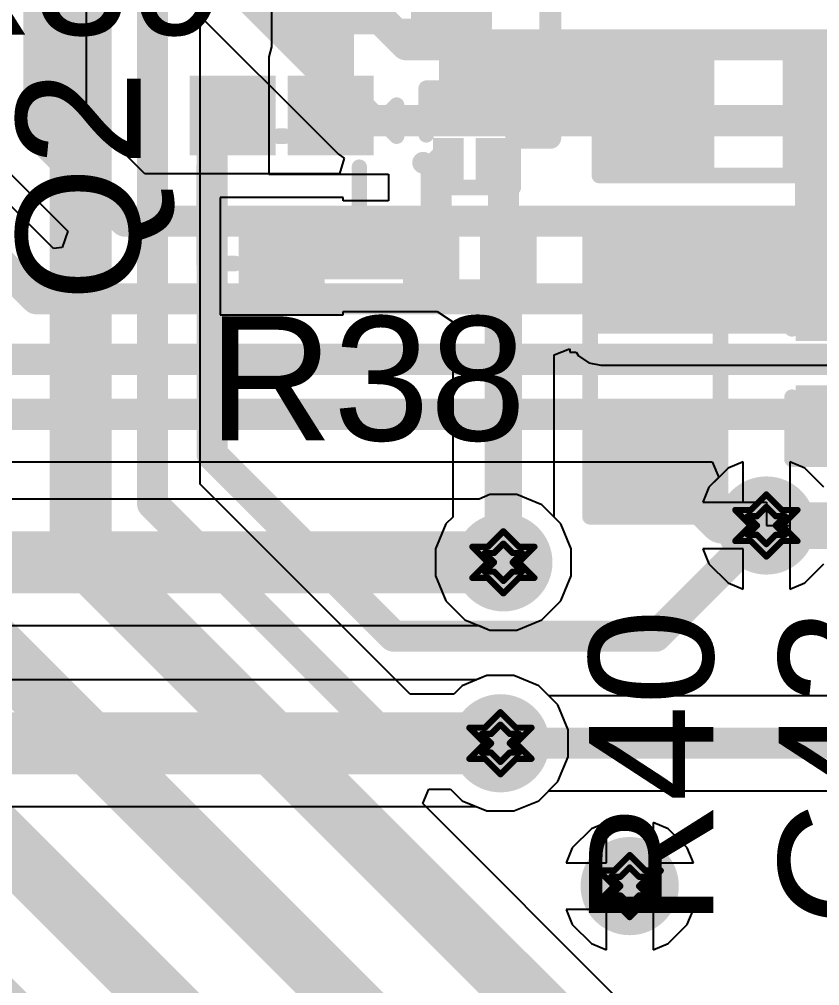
# Model space of a CAD drawing. Header units: inches. Extents: x -18 to 237, y -41 to 211.
# Drawn here: x 13.63 to 20.17, y 39.34 to 47.25 of the extents above; entities that cross this region are included whole.
import ezdxf

# ---------------------------------------------------------------- set-up
doc = ezdxf.new("R2010")
doc.units = ezdxf.units.IN
for name, color, linetype in [('Bottom Layer', 5, 'Continuous'), ('Bottom Solder', 6, 'Continuous'), ('Drill Drawing', 1, 'Continuous'), ('Top Layer', 1, 'Continuous'), ('Top Overlay', 2, 'Continuous'), ('Top Paste', 8, 'Continuous'), ('Top Solder', 216, 'Continuous'), ('Via Holes', 16, 'Continuous')]:
    doc.layers.add(name, color=color, linetype=linetype)
doc.styles.add('Arial', font='', dxfattribs={"height": 0.2})
doc.styles.get('Arial').set_extended_font_data('Arial')

# ---------------------------------------------------------------- blocks, each defined once
blk = doc.blocks.new('P___S____3_26')
at = {"layer": 'Top Layer'}
for points in [[(-0.25, 0.276), (0.25, 0.276), (0.25, 0.124), (-0.25, 0.124)], [(-0.251, -0.075), (-0.099, -0.075), (-0.099, -0.325), (-0.251, -0.325)], [(0.099, -0.075), (0.251, -0.075), (0.251, -0.325), (0.099, -0.325)]]:
    blk.add_hatch(color=1, dxfattribs=at).paths.add_polyline_path(points)
at = {"layer": 'Top Paste'}
for points in [[(-0.25, 0.276), (0.25, 0.276), (0.25, 0.124), (-0.25, 0.124)], [(-0.251, -0.075), (-0.099, -0.075), (-0.099, -0.325), (-0.251, -0.325)], [(0.099, -0.075), (0.251, -0.075), (0.251, -0.325), (0.099, -0.325)]]:
    blk.add_hatch(color=8, dxfattribs=at).paths.add_polyline_path(points)
at = {"layer": 'Top Solder'}
for points in [[(-0.3, 0.326), (0.3, 0.326), (0.3, 0.074), (-0.3, 0.074)], [(-0.301, -0.025), (-0.049, -0.025), (-0.049, -0.375), (-0.301, -0.375)], [(0.049, -0.025), (0.301, -0.025), (0.301, -0.375), (0.049, -0.375)]]:
    blk.add_hatch(color=216, dxfattribs=at).paths.add_polyline_path(points)
at = {"layer": 'Top Overlay', "const_width": 0.127}
for points in [[(-0.3556, 0.381), (0.3556, 0.381)], [(-0.3556, 0), (-0.3556, 0.381)], [(0.3556, -0.4318), (0.3556, 0.381)], [(-0.3302, -0.4318), (0.3556, -0.4318)]]:
    blk.add_lwpolyline(points, dxfattribs=at)
at = {"layer": 'Top Overlay'}
for points, const_width in [([(-0.3874, 0.381, 1), (-0.3239, 0.381, 1)], 0.0635), ([(-0.3874, 0.381, 1), (-0.3239, 0.381, 1)], 0.0635), ([(0.3239, 0.381, 1), (0.3874, 0.381, 1)], 0.0635), ([(0.3239, 0.381, 1), (0.3874, 0.381, 1)], 0.0635), ([(-0.3874, 0, 1), (-0.3239, 0, 1)], 0.0635), ([(-0.3556, -0.2286, 1), (-0.4064, -0.2286, 1)], 0.127), ([(-0.4381, -0.2286, 1), (-0.3746, -0.2286, 1)], 0.0635), ([(-0.3874, -0.2286, 1), (-0.3239, -0.2286, 1)], 0.0635), ([(-0.3619, -0.4318, 1), (-0.2984, -0.4318, 1)], 0.0635), ([(0.3239, -0.4318, 1), (0.3874, -0.4318, 1)], 0.0635), ([(0.3239, -0.4318, 1), (0.3874, -0.4318, 1)], 0.0635)]:
    blk.add_lwpolyline(points, format="xyb", close=True, dxfattribs=dict(at, const_width=const_width))
blk = doc.blocks.new('R___0603_43')
at = {"layer": 'Top Layer'}
for points in [[(-0.381, 0.4445), (-0.381, -0.4445), (-1.143, -0.4445), (-1.143, 0.4445)], [(1.143, 0.4445), (1.143, -0.4445), (0.381, -0.4445), (0.381, 0.4445)]]:
    blk.add_hatch(color=1, dxfattribs=at).paths.add_polyline_path(points)
at = {"layer": 'Top Paste'}
for points in [[(-0.381, 0.4445), (-0.381, -0.4445), (-1.143, -0.4445), (-1.143, 0.4445)], [(1.143, 0.4445), (1.143, -0.4445), (0.381, -0.4445), (0.381, 0.4445)]]:
    blk.add_hatch(color=8, dxfattribs=at).paths.add_polyline_path(points)
at = {"layer": 'Top Solder'}
for points in [[(-0.2794, 0.5461), (-0.2794, -0.5461), (-1.2446, -0.5461), (-1.2446, 0.5461)], [(1.2446, 0.5461), (1.2446, -0.5461), (0.2794, -0.5461), (0.2794, 0.5461)]]:
    blk.add_hatch(color=216, dxfattribs=at).paths.add_polyline_path(points)
at = {"layer": 'Top Overlay', "const_width": 0.127}
for points in [[(1.2192, 0.5334), (-1.2192, 0.5334)], [(-1.2192, -0.5334), (-1.2192, 0.5334)], [(1.2192, -0.5334), (1.2192, 0.5334)], [(1.2192, -0.5334), (-1.2192, -0.5334)]]:
    blk.add_lwpolyline(points, dxfattribs=at)
at = {"layer": 'Top Overlay', "const_width": 0.0635}
for points in [[(-1.25095, 0.5334, 1), (-1.18745, 0.5334, 1)], [(-1.25095, 0.5334, 1), (-1.18745, 0.5334, 1)], [(1.18745, 0.5334, 1), (1.25095, 0.5334, 1)], [(1.18745, 0.5334, 1), (1.25095, 0.5334, 1)], [(-1.25095, -0.5334, 1), (-1.18745, -0.5334, 1)], [(-1.25095, -0.5334, 1), (-1.18745, -0.5334, 1)], [(1.18745, -0.5334, 1), (1.25095, -0.5334, 1)], [(1.18745, -0.5334, 1), (1.25095, -0.5334, 1)]]:
    blk.add_lwpolyline(points, format="xyb", close=True, dxfattribs=at)
blk = doc.blocks.new('R___0402_44')
at = {"layer": 'Top Layer'}
for points in [[(-0.6985, -0.3175), (-0.6985, 0.3175), (-0.2413, 0.3175), (-0.2413, -0.3175)], [(0.2413, -0.3175), (0.2413, 0.3175), (0.6985, 0.3175), (0.6985, -0.3175)]]:
    blk.add_hatch(color=1, dxfattribs=at).paths.add_polyline_path(points)
at = {"layer": 'Top Paste'}
for points in [[(-0.6985, -0.3175), (-0.6985, 0.3175), (-0.2413, 0.3175), (-0.2413, -0.3175)], [(0.2413, -0.3175), (0.2413, 0.3175), (0.6985, 0.3175), (0.6985, -0.3175)]]:
    blk.add_hatch(color=8, dxfattribs=at).paths.add_polyline_path(points)
at = {"layer": 'Top Solder'}
for points in [[(-0.7535, -0.3725), (-0.7535, 0.3725), (-0.1863, 0.3725), (-0.1863, -0.3725)], [(0.1863, -0.3725), (0.1863, 0.3725), (0.7535, 0.3725), (0.7535, -0.3725)]]:
    blk.add_hatch(color=216, dxfattribs=at).paths.add_polyline_path(points)
at = {"layer": 'Top Overlay'}
for points, const_width in [([(-0.7874, 0.4064), (-0.7874, -0.4064)], 0.127), ([(0.7874, 0.4064), (-0.7874, 0.4064)], 0.127), ([(0.7874, 0.4064), (0.7874, -0.4064)], 0.127), ([(0.7874, -0.4064), (-0.7874, -0.4064)], 0.127), ([(0.8128, -0.4318), (-0.8128, -0.4318)], 0.00323)]:
    blk.add_lwpolyline(points, dxfattribs=dict(at, const_width=const_width))
for points, const_width in [([(-0.8191, 0.4064, 1), (-0.7556, 0.4064, 1)], 0.0635), ([(-0.8191, 0.4064, 1), (-0.7556, 0.4064, 1)], 0.0635), ([(0.7556, 0.4064, 1), (0.8191, 0.4064, 1)], 0.0635), ([(0.7556, 0.4064, 1), (0.8191, 0.4064, 1)], 0.0635), ([(-0.8191, -0.4064, 1), (-0.7556, -0.4064, 1)], 0.0635), ([(-0.8191, -0.4064, 1), (-0.7556, -0.4064, 1)], 0.0635), ([(0.7556, -0.4064, 1), (0.8191, -0.4064, 1)], 0.0635), ([(0.7556, -0.4064, 1), (0.8191, -0.4064, 1)], 0.0635), ([(-0.8136, -0.4318, 1), (-0.812, -0.4318, 1)], 0.00161), ([(0.812, -0.4318, 1), (0.8136, -0.4318, 1)], 0.00161)]:
    blk.add_lwpolyline(points, format="xyb", close=True, dxfattribs=dict(at, const_width=const_width))
blk = doc.blocks.new('R___0201_45')
at = {"layer": 'Top Layer'}
for points in [[(-0.41, 0.185), (-0.14, 0.185), (-0.14, -0.185), (-0.41, -0.185)], [(0.14, 0.185), (0.41, 0.185), (0.41, -0.185), (0.14, -0.185)]]:
    blk.add_hatch(color=1, dxfattribs=at).paths.add_polyline_path(points)
at = {"layer": 'Top Paste'}
for points in [[(-0.41, 0.185), (-0.14, 0.185), (-0.14, -0.185), (-0.41, -0.185)], [(0.14, 0.185), (0.41, 0.185), (0.41, -0.185), (0.14, -0.185)]]:
    blk.add_hatch(color=8, dxfattribs=at).paths.add_polyline_path(points)
at = {"layer": 'Top Solder'}
for points in [[(-0.465, 0.24), (-0.085, 0.24), (-0.085, -0.24), (-0.465, -0.24)], [(0.085, 0.24), (0.465, 0.24), (0.465, -0.24), (0.085, -0.24)]]:
    blk.add_hatch(color=216, dxfattribs=at).paths.add_polyline_path(points)
at = {"layer": 'Top Overlay', "const_width": 0.127}
for points in [[(0.4826, 0.254), (-0.4826, 0.254)], [(-0.4826, 0.254), (-0.4826, -0.254)], [(0.4826, 0.254), (0.4826, -0.254)], [(0.4826, -0.254), (-0.4826, -0.254)]]:
    blk.add_lwpolyline(points, dxfattribs=at)
at = {"layer": 'Top Overlay', "const_width": 0.0635}
for points in [[(-0.5143, 0.254, 1), (-0.4508, 0.254, 1)], [(-0.5143, 0.254, 1), (-0.4508, 0.254, 1)], [(0.4508, 0.254, 1), (0.5143, 0.254, 1)], [(0.4508, 0.254, 1), (0.5143, 0.254, 1)], [(-0.5143, -0.254, 1), (-0.4508, -0.254, 1)], [(-0.5143, -0.254, 1), (-0.4508, -0.254, 1)], [(0.4508, -0.254, 1), (0.5143, -0.254, 1)], [(0.4508, -0.254, 1), (0.5143, -0.254, 1)]]:
    blk.add_lwpolyline(points, format="xyb", close=True, dxfattribs=at)
blk = doc.blocks.new('R___0603_46')
at = {"layer": 'Top Layer'}
for points in [[(-0.381, 0.4445), (-0.381, -0.4445), (-1.143, -0.4445), (-1.143, 0.4445)], [(1.143, 0.4445), (1.143, -0.4445), (0.381, -0.4445), (0.381, 0.4445)]]:
    blk.add_hatch(color=1, dxfattribs=at).paths.add_polyline_path(points)
at = {"layer": 'Top Paste'}
for points in [[(-0.381, 0.4445), (-0.381, -0.4445), (-1.143, -0.4445), (-1.143, 0.4445)], [(1.143, 0.4445), (1.143, -0.4445), (0.381, -0.4445), (0.381, 0.4445)]]:
    blk.add_hatch(color=8, dxfattribs=at).paths.add_polyline_path(points)
at = {"layer": 'Top Solder'}
for points in [[(-0.2794, 0.5461), (-0.2794, -0.5461), (-1.2446, -0.5461), (-1.2446, 0.5461)], [(1.2446, 0.5461), (1.2446, -0.5461), (0.2794, -0.5461), (0.2794, 0.5461)]]:
    blk.add_hatch(color=216, dxfattribs=at).paths.add_polyline_path(points)
at = {"layer": 'Top Overlay', "const_width": 0.127}
for points in [[(-1.2192, 0.5334), (1.2192, 0.5334)], [(-1.2192, -0.5334), (-1.2192, 0.5334)], [(1.2192, -0.5334), (1.2192, 0.5334)], [(-1.2192, -0.5334), (1.2192, -0.5334)]]:
    blk.add_lwpolyline(points, dxfattribs=at)
at = {"layer": 'Top Overlay', "const_width": 0.0635}
for points in [[(-1.25095, 0.5334, 1), (-1.18745, 0.5334, 1)], [(-1.25095, 0.5334, 1), (-1.18745, 0.5334, 1)], [(1.18745, 0.5334, 1), (1.25095, 0.5334, 1)], [(1.18745, 0.5334, 1), (1.25095, 0.5334, 1)], [(-1.25095, -0.5334, 1), (-1.18745, -0.5334, 1)], [(-1.25095, -0.5334, 1), (-1.18745, -0.5334, 1)], [(1.18745, -0.5334, 1), (1.25095, -0.5334, 1)], [(1.18745, -0.5334, 1), (1.25095, -0.5334, 1)]]:
    blk.add_lwpolyline(points, format="xyb", close=True, dxfattribs=at)
blk = doc.blocks.new('SOT_723_86')
at = {"layer": 'Top Layer'}
for points in [[(-0.25, 0.8), (0.25, 0.8), (0.25, 0.35), (-0.25, 0.35)], [(-0.65, -0.35), (-0.15, -0.35), (-0.15, -0.8), (-0.65, -0.8)], [(0.15, -0.35), (0.65, -0.35), (0.65, -0.8), (0.15, -0.8)]]:
    blk.add_hatch(color=1, dxfattribs=at).paths.add_polyline_path(points)
at = {"layer": 'Top Paste'}
for points in [[(-0.25, 0.8), (0.25, 0.8), (0.25, 0.35), (-0.25, 0.35)], [(-0.65, -0.35), (-0.15, -0.35), (-0.15, -0.8), (-0.65, -0.8)], [(0.15, -0.35), (0.65, -0.35), (0.65, -0.8), (0.15, -0.8)]]:
    blk.add_hatch(color=8, dxfattribs=at).paths.add_polyline_path(points)
at = {"layer": 'Top Solder'}
for points in [[(-0.3516, 0.9016), (0.3516, 0.9016), (0.3516, 0.2484), (-0.3516, 0.2484)], [(-0.7516, -0.2484), (-0.0484, -0.2484), (-0.0484, -0.9016), (-0.7516, -0.9016)], [(0.0484, -0.2484), (0.7516, -0.2484), (0.7516, -0.9016), (0.0484, -0.9016)]]:
    blk.add_hatch(color=216, dxfattribs=at).paths.add_polyline_path(points)
at = {"layer": 'Top Overlay', "const_width": 0.127}
for points in [[(-0.381, 0.635), (-0.635, 0.635)], [(-0.635, 0.635), (-0.635, -0.1524)], [(-0.381, 0.635), (-0.635, 0.635)], [(-0.635, 0.635), (-0.635, -0.1524)], [(0.635, 0.635), (0.381, 0.635)], [(0.635, 0.635), (0.635, -0.1524)], [(-0.8128, -0.5334), (-0.9398, -0.4064)], [(-0.9398, -0.4064), (-0.9398, -0.6604)], [(0.0254, -0.4064), (-0.0254, -0.4064)], [(-0.8128, -0.5334), (-0.9398, -0.6604)]]:
    blk.add_lwpolyline(points, dxfattribs=at)
at = {"layer": 'Top Overlay', "const_width": 0.0635}
for points in [[(-0.6667, 0.635, 1), (-0.6032, 0.635, 1)], [(-0.6667, 0.635, 1), (-0.6032, 0.635, 1)], [(-0.6667, 0.635, 1), (-0.6032, 0.635, 1)], [(-0.6667, 0.635, 1), (-0.6032, 0.635, 1)], [(-0.4128, 0.635, 1), (-0.3493, 0.635, 1)], [(-0.4128, 0.635, 1), (-0.3493, 0.635, 1)], [(0.3493, 0.635, 1), (0.4128, 0.635, 1)], [(0.6032, 0.635, 1), (0.6667, 0.635, 1)], [(0.6032, 0.635, 1), (0.6667, 0.635, 1)], [(-0.6667, -0.1524, 1), (-0.6032, -0.1524, 1)], [(-0.6667, -0.1524, 1), (-0.6032, -0.1524, 1)], [(0.6032, -0.1524, 1), (0.6667, -0.1524, 1)], [(-0.9715, -0.4064, 1), (-0.908, -0.4064, 1)], [(-0.9715, -0.4064, 1), (-0.908, -0.4064, 1)], [(-0.0571, -0.4064, 1), (0.0063, -0.4064, 1)], [(-0.0063, -0.4064, 1), (0.0571, -0.4064, 1)], [(-0.8446, -0.5334, 1), (-0.781, -0.5334, 1)], [(-0.8446, -0.5334, 1), (-0.781, -0.5334, 1)], [(-0.9715, -0.6604, 1), (-0.908, -0.6604, 1)], [(-0.9715, -0.6604, 1), (-0.908, -0.6604, 1)]]:
    blk.add_lwpolyline(points, format="xyb", close=True, dxfattribs=at)
blk = doc.blocks.new('C___0402_122')
at = {"layer": 'Top Layer'}
for points in [[(-0.6985, -0.3175), (-0.6985, 0.3175), (-0.2413, 0.3175), (-0.2413, -0.3175)], [(0.2413, -0.3175), (0.2413, 0.3175), (0.6985, 0.3175), (0.6985, -0.3175)]]:
    blk.add_hatch(color=1, dxfattribs=at).paths.add_polyline_path(points)
at = {"layer": 'Top Paste'}
for points in [[(-0.6985, -0.3175), (-0.6985, 0.3175), (-0.2413, 0.3175), (-0.2413, -0.3175)], [(0.2413, -0.3175), (0.2413, 0.3175), (0.6985, 0.3175), (0.6985, -0.3175)]]:
    blk.add_hatch(color=8, dxfattribs=at).paths.add_polyline_path(points)
at = {"layer": 'Top Solder'}
for points in [[(-0.7585, -0.3775), (-0.7585, 0.3775), (-0.1813, 0.3775), (-0.1813, -0.3775)], [(0.1813, -0.3775), (0.1813, 0.3775), (0.7585, 0.3775), (0.7585, -0.3775)]]:
    blk.add_hatch(color=216, dxfattribs=at).paths.add_polyline_path(points)
at = {"layer": 'Top Overlay', "const_width": 0.127}
for points in [[(-0.2794, 0.4064), (-0.7874, 0.4064)], [(-0.7874, -0.4064), (-0.7874, 0.4064)], [(0.7874, 0.4064), (0.2794, 0.4064)], [(0.7874, -0.4064), (0.7874, 0.4064)], [(-0.2794, -0.4064), (-0.7874, -0.4064)], [(0.7874, -0.4064), (0.2794, -0.4064)]]:
    blk.add_lwpolyline(points, dxfattribs=at)
at = {"layer": 'Top Overlay', "const_width": 0.0635}
for points in [[(-0.8191, 0.4064, 1), (-0.7556, 0.4064, 1)], [(-0.8191, 0.4064, 1), (-0.7556, 0.4064, 1)], [(-0.3111, 0.4064, 1), (-0.2477, 0.4064, 1)], [(0.2477, 0.4064, 1), (0.3111, 0.4064, 1)], [(0.7556, 0.4064, 1), (0.8191, 0.4064, 1)], [(0.7556, 0.4064, 1), (0.8191, 0.4064, 1)], [(-0.8191, -0.4064, 1), (-0.7556, -0.4064, 1)], [(-0.8191, -0.4064, 1), (-0.7556, -0.4064, 1)], [(-0.3111, -0.4064, 1), (-0.2477, -0.4064, 1)], [(0.2477, -0.4064, 1), (0.3111, -0.4064, 1)], [(0.7556, -0.4064, 1), (0.8191, -0.4064, 1)], [(0.7556, -0.4064, 1), (0.8191, -0.4064, 1)]]:
    blk.add_lwpolyline(points, format="xyb", close=True, dxfattribs=at)

msp = doc.modelspace()

# ---------------------------------------------------------------- hatches: boundary and pattern name
at = {"layer": 'Bottom Layer'}
h = msp.add_hatch(color=5, dxfattribs=at)
edge = h.paths.add_edge_path()
edge.add_arc((19.7358, 43.1068), 0.3, 0, 360)
h = msp.add_hatch(color=5, dxfattribs=at)
edge = h.paths.add_edge_path()
edge.add_arc((17.5851, 42.8057), 0.3, 0, 360)
h = msp.add_hatch(color=5, dxfattribs=at)
edge = h.paths.add_edge_path()
edge.add_arc((17.5611, 41.3258), 0.3, 0, 360)
h = msp.add_hatch(color=5, dxfattribs=at)
edge = h.paths.add_edge_path()
edge.add_arc((18.6182, 40.1574), 0.3, 0, 360)
at = {"layer": 'Bottom Solder'}
h = msp.add_hatch(color=6, dxfattribs=at)
edge = h.paths.add_edge_path()
edge.add_arc((19.7358, 43.1068), 0.4016, 0, 360)
h = msp.add_hatch(color=6, dxfattribs=at)
edge = h.paths.add_edge_path()
edge.add_arc((17.5851, 42.8057), 0.4016, 0, 360)
h = msp.add_hatch(color=6, dxfattribs=at)
edge = h.paths.add_edge_path()
edge.add_arc((17.5611, 41.3258), 0.4016, 0, 360)
h = msp.add_hatch(color=6, dxfattribs=at)
edge = h.paths.add_edge_path()
edge.add_arc((18.6182, 40.1574), 0.4016, 0, 360)
at = {"layer": 'Top Layer'}
for points in [[(17.0601, 46.4265), (19.2088, 46.4265), (19.2088, 46.947), (17.0601, 46.947)], [(18.3597, 46.058), (19.2088, 46.058), (19.2088, 46.947), (18.3597, 46.947)], [(19.9708, 44.6771), (20.7328, 44.6771), (20.7328, 46.947), (19.9708, 46.947)], [(18.3833, 44.6771), (22.2959, 44.6771), (22.2959, 45.54), (18.3833, 45.54)]]:
    msp.add_hatch(color=1, dxfattribs=at).paths.add_polyline_path(points)
h = msp.add_hatch(color=1, dxfattribs=at)
edge = h.paths.add_edge_path()
edge.add_arc((19.7358, 43.1068), 0.3, 0, 360)
h = msp.add_hatch(color=1, dxfattribs=at)
edge = h.paths.add_edge_path()
edge.add_arc((17.5851, 42.8057), 0.3, 0, 360)
h = msp.add_hatch(color=1, dxfattribs=at)
edge = h.paths.add_edge_path()
edge.add_arc((17.5611, 41.3258), 0.3, 0, 360)
h = msp.add_hatch(color=1, dxfattribs=at)
edge = h.paths.add_edge_path()
edge.add_arc((18.6182, 40.1574), 0.3, 0, 360)
at = {"layer": 'Top Solder'}
h = msp.add_hatch(color=216, dxfattribs=at)
edge = h.paths.add_edge_path()
edge.add_arc((19.7358, 43.1068), 0.4016, 0, 360)
h = msp.add_hatch(color=216, dxfattribs=at)
edge = h.paths.add_edge_path()
edge.add_arc((17.5851, 42.8057), 0.4016, 0, 360)
h = msp.add_hatch(color=216, dxfattribs=at)
edge = h.paths.add_edge_path()
edge.add_arc((17.5611, 41.3258), 0.4016, 0, 360)
h = msp.add_hatch(color=216, dxfattribs=at)
edge = h.paths.add_edge_path()
edge.add_arc((18.6182, 40.1574), 0.4016, 0, 360)
at = {"layer": 'Via Holes'}
h = msp.add_hatch(color=7, dxfattribs=at)
edge = h.paths.add_edge_path()
edge.add_arc((19.7358, 43.1068), 0.15, 0, 360)
h = msp.add_hatch(color=7, dxfattribs=at)
edge = h.paths.add_edge_path()
edge.add_arc((17.5851, 42.8057), 0.15, 0, 360)
h = msp.add_hatch(color=7, dxfattribs=at)
edge = h.paths.add_edge_path()
edge.add_arc((17.5611, 41.3258), 0.15, 0, 360)
h = msp.add_hatch(color=7, dxfattribs=at)
edge = h.paths.add_edge_path()
edge.add_arc((18.6182, 40.1574), 0.15, 0, 360)

# ---------------------------------------------------------------- linework, layer by layer
at = {"layer": 'Bottom Layer'}
for p, q in [((14.1759, 46.4608), (14.1759, 51.4052)), ((14.5361, 47.844), (16.2367, 46.1435)), ((14.6523, 45.9845), (14.1759, 46.4608)), ((13.9052, 45.3719), (13.0545, 46.2227)), ((16.2367, 46.1435), (16.2846, 46.1115)), ((16.2846, 46.1115), (16.246, 45.9845)), ((13.5128, 46.0252), (14.0238, 45.5141)), ((16.246, 45.9845), (14.6523, 45.9845)), ((14.0238, 45.5141), (13.9776, 45.3808)), ((13.9776, 45.3808), (13.9052, 45.3719)), ((13.1533, 43.6278), (19.2937, 43.6278)), ((19.2937, 43.6278), (19.3463, 43.5008)), ((19.3463, 43.5008), (19.2661, 43.4206)), ((19.2661, 43.4206), (19.2151, 43.2973)), ((17.3879, 43.3236), (12.7585, 43.3236)), ((17.4749, 43.3597), (17.3879, 43.3236)), ((17.6953, 43.3597), (17.4749, 43.3597)), ((17.8989, 43.2753), (17.6953, 43.3597)), ((18.0548, 43.1195), (17.8989, 43.2753)), ((19.2151, 43.2973), (19.7358, 43.2973)), ((19.7358, 43.2973), (19.7358, 43.1068)), ((18.1391, 42.9159), (18.0548, 43.1195)), ((19.7358, 43.1068), (19.9263, 43.1068)), ((19.9263, 43.1068), (19.9263, 42.5861)), ((18.1391, 42.6955), (18.1391, 42.9159)), ((19.5453, 42.9163), (19.2151, 42.9163)), ((19.2151, 42.9163), (19.2661, 42.793)), ((19.5453, 42.5861), (19.5453, 42.9163)), ((19.2661, 42.793), (19.422, 42.6371)), ((20.0496, 42.6371), (20.2055, 42.793)), ((18.0548, 42.4919), (18.1391, 42.6955)), ((19.422, 42.6371), (19.5453, 42.5861)), ((19.9263, 42.5861), (20.0496, 42.6371)), ((17.8989, 42.336), (18.0548, 42.4919)), ((12.5439, 42.2877), (17.3879, 42.2877)), ((17.3879, 42.2877), (17.4749, 42.2517)), ((17.6953, 42.2517), (17.8989, 42.336)), ((17.4749, 42.2517), (17.6953, 42.2517)), ((17.3639, 41.8438), (11.2381, 41.8438)), ((17.4509, 41.8798), (17.3639, 41.8438)), ((17.6713, 41.8798), (17.4509, 41.8798)), ((17.8749, 41.7955), (17.6713, 41.8798)), ((18.0308, 41.6396), (17.8749, 41.7955)), ((18.1151, 41.436), (18.0308, 41.6396)), ((18.1151, 41.2156), (18.1151, 41.436)), ((18.0308, 41.012), (18.1151, 41.2156)), ((17.8749, 40.8561), (18.0308, 41.012)), ((11.0236, 40.8078), (17.3639, 40.8078)), ((17.3639, 40.8078), (17.4509, 40.7718)), ((17.6713, 40.7718), (17.8749, 40.8561)), ((17.4509, 40.7718), (17.6713, 40.7718)), ((18.3044, 40.6271), (18.1485, 40.4712)), ((18.4277, 40.6781), (18.3044, 40.6271)), ((18.4277, 40.3479), (18.4277, 40.6781)), ((18.932, 40.6271), (18.8087, 40.6781)), ((18.8087, 40.6781), (18.8087, 40.3479)), ((19.0879, 40.4712), (18.932, 40.6271)), ((18.1485, 40.4712), (18.0975, 40.3479)), ((19.1389, 40.3479), (19.0879, 40.4712)), ((18.0975, 40.3479), (18.4277, 40.3479)), ((18.8087, 40.3479), (19.1389, 40.3479)), ((18.4277, 39.9669), (18.0975, 39.9669)), ((18.0975, 39.9669), (18.1485, 39.8436)), ((18.4277, 39.6367), (18.4277, 39.9669)), ((19.1389, 39.9669), (18.8087, 39.9669)), ((18.8087, 39.9669), (18.8087, 39.6367)), ((19.0879, 39.8436), (19.1389, 39.9669)), ((18.1485, 39.8436), (18.3044, 39.6877)), ((18.932, 39.6877), (19.0879, 39.8436)), ((18.3044, 39.6877), (18.4277, 39.6367)), ((18.8087, 39.6367), (18.932, 39.6877))]:
    msp.add_line(p, q, dxfattribs=at)
for points, const_width in [([(13.7874, 46.2999), (13.7874, 51.8002)], 0.254), ([(15.3374, 48.4922), (16.7913, 47.0383)], 0.254), ([(14.8108, 48.1187), (16.5114, 46.4182)], 0.254), ([(16.7913, 47.0383), (33.1259, 47.0383)], 0.254), ([(16.5114, 46.4182), (41.2703, 46.4182)], 0.254), ([(13.7874, 46.2999), (14.4914, 45.596)], 0.254), ([(12.666, 46.0618), (13.7668, 44.961)], 0.254), ([(14.4914, 45.596), (25.908, 45.596)], 0.254), ([(13.7668, 44.961), (25.0738, 44.961)], 0.254), ([(13.4041, 44.4661), (24.7942, 44.4661)], 0.254), ([(13.1533, 44.0162), (24.5384, 44.0162)], 0.254), ([(12.5439, 42.8057), (17.5851, 42.8057)], 0.508), ([(11.0236, 41.3258), (17.5611, 41.3258)], 0.508)]:
    msp.add_lwpolyline(points, dxfattribs=dict(at, const_width=const_width))
for points, const_width in [([(16.7278, 47.0383, 1), (16.8548, 47.0383, 1)], 0.127), ([(16.7278, 47.0383, 1), (16.8548, 47.0383, 1)], 0.127), ([(16.4479, 46.4182, 1), (16.5749, 46.4182, 1)], 0.127), ([(16.4479, 46.4182, 1), (16.5749, 46.4182, 1)], 0.127), ([(13.7239, 46.2999, 1), (13.8509, 46.2999, 1)], 0.127), ([(13.7239, 46.2999, 1), (13.8509, 46.2999, 1)], 0.127), ([(14.4279, 45.596, 1), (14.5549, 45.596, 1)], 0.127), ([(14.4279, 45.596, 1), (14.5549, 45.596, 1)], 0.127), ([(13.7033, 44.961, 1), (13.8303, 44.961, 1)], 0.127), ([(13.7033, 44.961, 1), (13.8303, 44.961, 1)], 0.127), ([(17.4581, 42.8057, 1), (17.7121, 42.8057, 1)], 0.254), ([(17.4341, 41.3258, 1), (17.6881, 41.3258, 1)], 0.254)]:
    msp.add_lwpolyline(points, format="xyb", close=True, dxfattribs=dict(at, const_width=const_width))
at = {"layer": 'Drill Drawing', "const_width": 0.0508}
for points in [[(19.6088, 43.2338), (19.7358, 43.3608)], [(19.7358, 43.3608), (19.8628, 43.2338)], [(19.4818, 43.2338), (19.6088, 43.1068)], [(19.4818, 43.2338), (19.6088, 43.2338)], [(19.6596, 43.183), (19.7358, 43.2592)], [(19.7358, 43.2592), (19.812, 43.183)], [(19.8628, 43.2338), (19.9898, 43.2338)], [(19.8628, 43.1068), (19.9898, 43.2338)], [(19.5834, 43.183), (19.6596, 43.1068)], [(19.5834, 43.183), (19.6596, 43.183)], [(19.812, 43.183), (19.8882, 43.183)], [(19.812, 43.1068), (19.8882, 43.183)], [(17.4581, 42.9327), (17.5851, 43.0597)], [(17.5851, 43.0597), (17.7121, 42.9327)], [(19.4818, 42.9798), (19.6088, 43.1068)], [(19.5834, 43.0306), (19.6596, 43.1068)], [(19.812, 43.1068), (19.8882, 43.0306)], [(19.8628, 43.1068), (19.9898, 42.9798)], [(19.4818, 42.9798), (19.6088, 42.9798)], [(19.5834, 43.0306), (19.6596, 43.0306)], [(19.6088, 42.9798), (19.7358, 42.8528)], [(19.6596, 43.0306), (19.7358, 42.9544)], [(19.7358, 42.9544), (19.812, 43.0306)], [(19.7358, 42.8528), (19.8628, 42.9798)], [(19.812, 43.0306), (19.8882, 43.0306)], [(19.8628, 42.9798), (19.9898, 42.9798)], [(17.3311, 42.9327), (17.4581, 42.8057)], [(17.3311, 42.9327), (17.4581, 42.9327)], [(17.5089, 42.8819), (17.5851, 42.9581)], [(17.5851, 42.9581), (17.6613, 42.8819)], [(17.7121, 42.9327), (17.8391, 42.9327)], [(17.7121, 42.8057), (17.8391, 42.9327)], [(17.4327, 42.8819), (17.5089, 42.8057)], [(17.4327, 42.8819), (17.5089, 42.8819)], [(17.6613, 42.8819), (17.7375, 42.8819)], [(17.6613, 42.8057), (17.7375, 42.8819)], [(17.3311, 42.6787), (17.4581, 42.8057)], [(17.4327, 42.7295), (17.5089, 42.8057)], [(17.6613, 42.8057), (17.7375, 42.7295)], [(17.7121, 42.8057), (17.8391, 42.6787)], [(17.3311, 42.6787), (17.4581, 42.6787)], [(17.4327, 42.7295), (17.5089, 42.7295)], [(17.4581, 42.6787), (17.5851, 42.5517)], [(17.5089, 42.7295), (17.5851, 42.6533)], [(17.5851, 42.6533), (17.6613, 42.7295)], [(17.5851, 42.5517), (17.7121, 42.6787)], [(17.6613, 42.7295), (17.7375, 42.7295)], [(17.7121, 42.6787), (17.8391, 42.6787)], [(17.4341, 41.4528), (17.5611, 41.5798)], [(17.5611, 41.5798), (17.6881, 41.4528)], [(17.4849, 41.402), (17.5611, 41.4782)], [(17.5611, 41.4782), (17.6373, 41.402)], [(17.3071, 41.4528), (17.4341, 41.3258)], [(17.3071, 41.4528), (17.4341, 41.4528)], [(17.4087, 41.402), (17.4849, 41.3258)], [(17.4087, 41.402), (17.4849, 41.402)], [(17.6373, 41.402), (17.7135, 41.402)], [(17.6373, 41.3258), (17.7135, 41.402)], [(17.6881, 41.4528), (17.8151, 41.4528)], [(17.6881, 41.3258), (17.8151, 41.4528)], [(17.3071, 41.1988), (17.4341, 41.3258)], [(17.4087, 41.2496), (17.4849, 41.3258)], [(17.6373, 41.3258), (17.7135, 41.2496)], [(17.6881, 41.3258), (17.8151, 41.1988)], [(17.4087, 41.2496), (17.4849, 41.2496)], [(17.4849, 41.2496), (17.5611, 41.1734)], [(17.5611, 41.1734), (17.6373, 41.2496)], [(17.6373, 41.2496), (17.7135, 41.2496)], [(17.3071, 41.1988), (17.4341, 41.1988)], [(17.4341, 41.1988), (17.5611, 41.0718)], [(17.5611, 41.0718), (17.6881, 41.1988)], [(17.6881, 41.1988), (17.8151, 41.1988)], [(18.4912, 40.2844), (18.6182, 40.4114)], [(18.6182, 40.4114), (18.7452, 40.2844)], [(18.542, 40.2336), (18.6182, 40.3098)], [(18.6182, 40.3098), (18.6944, 40.2336)], [(18.3642, 40.2844), (18.4912, 40.1574)], [(18.3642, 40.2844), (18.4912, 40.2844)], [(18.4658, 40.2336), (18.542, 40.1574)], [(18.4658, 40.2336), (18.542, 40.2336)], [(18.6944, 40.2336), (18.7706, 40.2336)], [(18.6944, 40.1574), (18.7706, 40.2336)], [(18.7452, 40.2844), (18.8722, 40.2844)], [(18.7452, 40.1574), (18.8722, 40.2844)], [(18.3642, 40.0304), (18.4912, 40.1574)], [(18.4658, 40.0812), (18.542, 40.1574)], [(18.6944, 40.1574), (18.7706, 40.0812)], [(18.7452, 40.1574), (18.8722, 40.0304)], [(18.4658, 40.0812), (18.542, 40.0812)], [(18.542, 40.0812), (18.6182, 40.005)], [(18.6182, 40.005), (18.6944, 40.0812)], [(18.6944, 40.0812), (18.7706, 40.0812)], [(18.3642, 40.0304), (18.4912, 40.0304)], [(18.4912, 40.0304), (18.6182, 39.9034)], [(18.6182, 39.9034), (18.7452, 40.0304)], [(18.7452, 40.0304), (18.8722, 40.0304)]]:
    msp.add_lwpolyline(points, dxfattribs=at)
at = {"layer": 'Drill Drawing', "const_width": 0.0254}
for points in [[(19.7231, 43.3608, 1), (19.7485, 43.3608, 1)], [(19.7231, 43.3608, 1), (19.7485, 43.3608, 1)], [(19.4691, 43.2338, 1), (19.4945, 43.2338, 1)], [(19.4691, 43.2338, 1), (19.4945, 43.2338, 1)], [(19.5961, 43.2338, 1), (19.6215, 43.2338, 1)], [(19.5961, 43.2338, 1), (19.6215, 43.2338, 1)], [(19.7231, 43.2592, 1), (19.7485, 43.2592, 1)], [(19.7231, 43.2592, 1), (19.7485, 43.2592, 1)], [(19.8501, 43.2338, 1), (19.8755, 43.2338, 1)], [(19.8501, 43.2338, 1), (19.8755, 43.2338, 1)], [(19.9771, 43.2338, 1), (20.0025, 43.2338, 1)], [(19.9771, 43.2338, 1), (20.0025, 43.2338, 1)], [(19.5707, 43.183, 1), (19.5961, 43.183, 1)], [(19.5707, 43.183, 1), (19.5961, 43.183, 1)], [(19.6469, 43.183, 1), (19.6723, 43.183, 1)], [(19.6469, 43.183, 1), (19.6723, 43.183, 1)], [(19.7993, 43.183, 1), (19.8247, 43.183, 1)], [(19.7993, 43.183, 1), (19.8247, 43.183, 1)], [(19.8755, 43.183, 1), (19.9009, 43.183, 1)], [(19.8755, 43.183, 1), (19.9009, 43.183, 1)], [(17.5724, 43.0597, 1), (17.5978, 43.0597, 1)], [(17.5724, 43.0597, 1), (17.5978, 43.0597, 1)], [(19.5961, 43.1068, 1), (19.6215, 43.1068, 1)], [(19.5961, 43.1068, 1), (19.6215, 43.1068, 1)], [(19.6469, 43.1068, 1), (19.6723, 43.1068, 1)], [(19.6469, 43.1068, 1), (19.6723, 43.1068, 1)], [(19.7993, 43.1068, 1), (19.8247, 43.1068, 1)], [(19.7993, 43.1068, 1), (19.8247, 43.1068, 1)], [(19.8501, 43.1068, 1), (19.8755, 43.1068, 1)], [(19.8501, 43.1068, 1), (19.8755, 43.1068, 1)], [(19.4691, 42.9798, 1), (19.4945, 42.9798, 1)], [(19.4691, 42.9798, 1), (19.4945, 42.9798, 1)], [(19.5707, 43.0306, 1), (19.5961, 43.0306, 1)], [(19.5707, 43.0306, 1), (19.5961, 43.0306, 1)], [(19.5961, 42.9798, 1), (19.6215, 42.9798, 1)], [(19.5961, 42.9798, 1), (19.6215, 42.9798, 1)], [(19.6469, 43.0306, 1), (19.6723, 43.0306, 1)], [(19.6469, 43.0306, 1), (19.6723, 43.0306, 1)], [(19.7993, 43.0306, 1), (19.8247, 43.0306, 1)], [(19.7993, 43.0306, 1), (19.8247, 43.0306, 1)], [(19.8501, 42.9798, 1), (19.8755, 42.9798, 1)], [(19.8501, 42.9798, 1), (19.8755, 42.9798, 1)], [(19.8755, 43.0306, 1), (19.9009, 43.0306, 1)], [(19.8755, 43.0306, 1), (19.9009, 43.0306, 1)], [(19.9771, 42.9798, 1), (20.0025, 42.9798, 1)], [(19.9771, 42.9798, 1), (20.0025, 42.9798, 1)], [(17.3184, 42.9327, 1), (17.3438, 42.9327, 1)], [(17.3184, 42.9327, 1), (17.3438, 42.9327, 1)], [(17.4454, 42.9327, 1), (17.4708, 42.9327, 1)], [(17.4454, 42.9327, 1), (17.4708, 42.9327, 1)], [(17.5724, 42.9581, 1), (17.5978, 42.9581, 1)], [(17.5724, 42.9581, 1), (17.5978, 42.9581, 1)], [(17.6994, 42.9327, 1), (17.7248, 42.9327, 1)], [(17.6994, 42.9327, 1), (17.7248, 42.9327, 1)], [(17.8264, 42.9327, 1), (17.8518, 42.9327, 1)], [(17.8264, 42.9327, 1), (17.8518, 42.9327, 1)], [(19.7231, 42.9544, 1), (19.7485, 42.9544, 1)], [(19.7231, 42.9544, 1), (19.7485, 42.9544, 1)], [(17.42, 42.8819, 1), (17.4454, 42.8819, 1)], [(17.42, 42.8819, 1), (17.4454, 42.8819, 1)], [(17.4962, 42.8819, 1), (17.5216, 42.8819, 1)], [(17.4962, 42.8819, 1), (17.5216, 42.8819, 1)], [(17.6486, 42.8819, 1), (17.674, 42.8819, 1)], [(17.6486, 42.8819, 1), (17.674, 42.8819, 1)], [(17.7248, 42.8819, 1), (17.7502, 42.8819, 1)], [(17.7248, 42.8819, 1), (17.7502, 42.8819, 1)], [(19.7231, 42.8528, 1), (19.7485, 42.8528, 1)], [(19.7231, 42.8528, 1), (19.7485, 42.8528, 1)], [(17.4454, 42.8057, 1), (17.4708, 42.8057, 1)], [(17.4454, 42.8057, 1), (17.4708, 42.8057, 1)], [(17.4962, 42.8057, 1), (17.5216, 42.8057, 1)], [(17.4962, 42.8057, 1), (17.5216, 42.8057, 1)], [(17.6486, 42.8057, 1), (17.674, 42.8057, 1)], [(17.6486, 42.8057, 1), (17.674, 42.8057, 1)], [(17.6994, 42.8057, 1), (17.7248, 42.8057, 1)], [(17.6994, 42.8057, 1), (17.7248, 42.8057, 1)], [(17.3184, 42.6787, 1), (17.3438, 42.6787, 1)], [(17.3184, 42.6787, 1), (17.3438, 42.6787, 1)], [(17.42, 42.7295, 1), (17.4454, 42.7295, 1)], [(17.42, 42.7295, 1), (17.4454, 42.7295, 1)], [(17.4454, 42.6787, 1), (17.4708, 42.6787, 1)], [(17.4454, 42.6787, 1), (17.4708, 42.6787, 1)], [(17.4962, 42.7295, 1), (17.5216, 42.7295, 1)], [(17.4962, 42.7295, 1), (17.5216, 42.7295, 1)], [(17.6486, 42.7295, 1), (17.674, 42.7295, 1)], [(17.6486, 42.7295, 1), (17.674, 42.7295, 1)], [(17.6994, 42.6787, 1), (17.7248, 42.6787, 1)], [(17.6994, 42.6787, 1), (17.7248, 42.6787, 1)], [(17.7248, 42.7295, 1), (17.7502, 42.7295, 1)], [(17.7248, 42.7295, 1), (17.7502, 42.7295, 1)], [(17.8264, 42.6787, 1), (17.8518, 42.6787, 1)], [(17.8264, 42.6787, 1), (17.8518, 42.6787, 1)], [(17.5724, 42.6533, 1), (17.5978, 42.6533, 1)], [(17.5724, 42.6533, 1), (17.5978, 42.6533, 1)], [(17.5724, 42.5517, 1), (17.5978, 42.5517, 1)], [(17.5724, 42.5517, 1), (17.5978, 42.5517, 1)], [(17.5484, 41.5798, 1), (17.5738, 41.5798, 1)], [(17.5484, 41.5798, 1), (17.5738, 41.5798, 1)], [(17.5484, 41.4782, 1), (17.5738, 41.4782, 1)], [(17.5484, 41.4782, 1), (17.5738, 41.4782, 1)], [(17.2944, 41.4528, 1), (17.3198, 41.4528, 1)], [(17.2944, 41.4528, 1), (17.3198, 41.4528, 1)], [(17.396, 41.402, 1), (17.4214, 41.402, 1)], [(17.396, 41.402, 1), (17.4214, 41.402, 1)], [(17.4214, 41.4528, 1), (17.4468, 41.4528, 1)], [(17.4214, 41.4528, 1), (17.4468, 41.4528, 1)], [(17.4722, 41.402, 1), (17.4976, 41.402, 1)], [(17.4722, 41.402, 1), (17.4976, 41.402, 1)], [(17.6246, 41.402, 1), (17.65, 41.402, 1)], [(17.6246, 41.402, 1), (17.65, 41.402, 1)], [(17.6754, 41.4528, 1), (17.7008, 41.4528, 1)], [(17.6754, 41.4528, 1), (17.7008, 41.4528, 1)], [(17.7008, 41.402, 1), (17.7262, 41.402, 1)], [(17.7008, 41.402, 1), (17.7262, 41.402, 1)], [(17.8024, 41.4528, 1), (17.8278, 41.4528, 1)], [(17.8024, 41.4528, 1), (17.8278, 41.4528, 1)], [(17.4214, 41.3258, 1), (17.4468, 41.3258, 1)], [(17.4214, 41.3258, 1), (17.4468, 41.3258, 1)], [(17.4722, 41.3258, 1), (17.4976, 41.3258, 1)], [(17.4722, 41.3258, 1), (17.4976, 41.3258, 1)], [(17.6246, 41.3258, 1), (17.65, 41.3258, 1)], [(17.6246, 41.3258, 1), (17.65, 41.3258, 1)], [(17.6754, 41.3258, 1), (17.7008, 41.3258, 1)], [(17.6754, 41.3258, 1), (17.7008, 41.3258, 1)], [(17.396, 41.2496, 1), (17.4214, 41.2496, 1)], [(17.396, 41.2496, 1), (17.4214, 41.2496, 1)], [(17.4722, 41.2496, 1), (17.4976, 41.2496, 1)], [(17.4722, 41.2496, 1), (17.4976, 41.2496, 1)], [(17.6246, 41.2496, 1), (17.65, 41.2496, 1)], [(17.6246, 41.2496, 1), (17.65, 41.2496, 1)], [(17.7008, 41.2496, 1), (17.7262, 41.2496, 1)], [(17.7008, 41.2496, 1), (17.7262, 41.2496, 1)], [(17.2944, 41.1988, 1), (17.3198, 41.1988, 1)], [(17.2944, 41.1988, 1), (17.3198, 41.1988, 1)], [(17.4214, 41.1988, 1), (17.4468, 41.1988, 1)], [(17.4214, 41.1988, 1), (17.4468, 41.1988, 1)], [(17.5484, 41.1734, 1), (17.5738, 41.1734, 1)], [(17.5484, 41.1734, 1), (17.5738, 41.1734, 1)], [(17.6754, 41.1988, 1), (17.7008, 41.1988, 1)], [(17.6754, 41.1988, 1), (17.7008, 41.1988, 1)], [(17.8024, 41.1988, 1), (17.8278, 41.1988, 1)], [(17.8024, 41.1988, 1), (17.8278, 41.1988, 1)], [(17.5484, 41.0718, 1), (17.5738, 41.0718, 1)], [(17.5484, 41.0718, 1), (17.5738, 41.0718, 1)], [(18.6055, 40.4114, 1), (18.6309, 40.4114, 1)], [(18.6055, 40.4114, 1), (18.6309, 40.4114, 1)], [(18.6055, 40.3098, 1), (18.6309, 40.3098, 1)], [(18.6055, 40.3098, 1), (18.6309, 40.3098, 1)], [(18.3515, 40.2844, 1), (18.3769, 40.2844, 1)], [(18.3515, 40.2844, 1), (18.3769, 40.2844, 1)], [(18.4531, 40.2336, 1), (18.4785, 40.2336, 1)], [(18.4531, 40.2336, 1), (18.4785, 40.2336, 1)], [(18.4785, 40.2844, 1), (18.5039, 40.2844, 1)], [(18.4785, 40.2844, 1), (18.5039, 40.2844, 1)], [(18.5293, 40.2336, 1), (18.5547, 40.2336, 1)], [(18.5293, 40.2336, 1), (18.5547, 40.2336, 1)], [(18.6817, 40.2336, 1), (18.7071, 40.2336, 1)], [(18.6817, 40.2336, 1), (18.7071, 40.2336, 1)], [(18.7325, 40.2844, 1), (18.7579, 40.2844, 1)], [(18.7325, 40.2844, 1), (18.7579, 40.2844, 1)], [(18.7579, 40.2336, 1), (18.7833, 40.2336, 1)], [(18.7579, 40.2336, 1), (18.7833, 40.2336, 1)], [(18.8595, 40.2844, 1), (18.8849, 40.2844, 1)], [(18.8595, 40.2844, 1), (18.8849, 40.2844, 1)], [(18.4785, 40.1574, 1), (18.5039, 40.1574, 1)], [(18.4785, 40.1574, 1), (18.5039, 40.1574, 1)], [(18.5293, 40.1574, 1), (18.5547, 40.1574, 1)], [(18.5293, 40.1574, 1), (18.5547, 40.1574, 1)], [(18.6817, 40.1574, 1), (18.7071, 40.1574, 1)], [(18.6817, 40.1574, 1), (18.7071, 40.1574, 1)], [(18.7325, 40.1574, 1), (18.7579, 40.1574, 1)], [(18.7325, 40.1574, 1), (18.7579, 40.1574, 1)], [(18.4531, 40.0812, 1), (18.4785, 40.0812, 1)], [(18.4531, 40.0812, 1), (18.4785, 40.0812, 1)], [(18.5293, 40.0812, 1), (18.5547, 40.0812, 1)], [(18.5293, 40.0812, 1), (18.5547, 40.0812, 1)], [(18.6817, 40.0812, 1), (18.7071, 40.0812, 1)], [(18.6817, 40.0812, 1), (18.7071, 40.0812, 1)], [(18.7579, 40.0812, 1), (18.7833, 40.0812, 1)], [(18.7579, 40.0812, 1), (18.7833, 40.0812, 1)], [(18.3515, 40.0304, 1), (18.3769, 40.0304, 1)], [(18.3515, 40.0304, 1), (18.3769, 40.0304, 1)], [(18.4785, 40.0304, 1), (18.5039, 40.0304, 1)], [(18.4785, 40.0304, 1), (18.5039, 40.0304, 1)], [(18.6055, 40.005, 1), (18.6309, 40.005, 1)], [(18.6055, 40.005, 1), (18.6309, 40.005, 1)], [(18.7325, 40.0304, 1), (18.7579, 40.0304, 1)], [(18.7325, 40.0304, 1), (18.7579, 40.0304, 1)], [(18.8595, 40.0304, 1), (18.8849, 40.0304, 1)], [(18.8595, 40.0304, 1), (18.8849, 40.0304, 1)], [(18.6055, 39.9034, 1), (18.6309, 39.9034, 1)], [(18.6055, 39.9034, 1), (18.6309, 39.9034, 1)]]:
    msp.add_lwpolyline(points, format="xyb", close=True, dxfattribs=at)
at = {"layer": 'Top Layer'}
for p, q in [((15.6898, 48.0793), (15.6898, 47.0232)), ((15.1049, 43.4461), (15.1049, 47.6621)), ((15.6898, 47.0232), (15.6684, 46.9389)), ((15.6898, 47.0232), (15.6898, 47.0232)), ((15.6684, 46.9389), (15.6684, 46.9389)), ((15.6684, 46.9389), (15.6684, 46.905)), ((15.6684, 46.905), (15.6684, 45.9809)), ((15.6684, 45.9809), (16.6466, 45.9809)), ((16.6466, 45.9809), (16.6466, 45.7631)), ((16.2764, 45.7889), (15.2684, 45.7889)), ((15.2684, 45.7889), (15.2684, 44.8309)), ((16.2764, 45.7631), (16.2764, 45.7889)), ((16.6466, 45.7631), (16.2764, 45.7631)), ((15.2684, 44.8309), (16.2764, 44.8309)), ((16.2764, 44.8309), (16.2764, 44.8567)), ((16.2764, 44.8567), (17.0351, 44.8567)), ((17.0351, 44.8567), (17.0437, 44.8584)), ((17.0437, 44.8584), (17.1707, 44.7727)), ((17.1707, 44.7727), (17.1707, 43.1748)), ((17.9995, 44.5016), (18.1265, 44.5531)), ((17.9995, 43.1748), (17.9995, 44.5016)), ((18.1265, 44.5531), (18.1293, 44.5502)), ((18.1293, 44.5502), (18.1293, 44.524)), ((18.1293, 44.524), (18.1801, 44.524)), ((18.1801, 44.524), (18.2002, 44.494)), ((18.2002, 44.494), (18.2842, 44.4378)), ((18.2842, 44.4378), (18.3833, 44.4181)), ((18.3833, 44.4181), (22.2959, 44.4181)), ((19.422, 43.5765), (19.2661, 43.4206)), ((19.5453, 43.6275), (19.422, 43.5765)), ((19.5453, 43.2973), (19.5453, 43.6275)), ((20.0496, 43.5765), (19.9263, 43.6275)), ((19.9263, 43.6275), (19.9263, 43.1068)), ((20.2055, 43.4206), (20.0496, 43.5765)), ((16.824, 41.727), (15.1049, 43.4461)), ((19.2661, 43.4206), (19.2151, 43.2973)), ((19.2151, 43.2973), (19.5453, 43.2973)), ((17.1707, 43.1748), (17.1154, 43.1195)), ((18.0548, 43.1195), (17.9995, 43.1748)), ((17.1154, 43.1195), (17.0311, 42.9159)), ((18.1391, 42.9159), (18.0548, 43.1195)), ((19.9263, 43.1068), (19.9263, 42.5861)), ((17.0311, 42.9159), (17.0311, 42.6955)), ((18.1391, 42.6955), (18.1391, 42.9159)), ((19.5453, 42.9163), (19.2151, 42.9163)), ((19.2151, 42.9163), (19.2661, 42.793)), ((19.5453, 42.5861), (19.5453, 42.9163)), ((19.2661, 42.793), (19.422, 42.6371)), ((20.0496, 42.6371), (20.2055, 42.793)), ((17.0311, 42.6955), (17.1154, 42.4919)), ((18.0548, 42.4919), (18.1391, 42.6955)), ((19.422, 42.6371), (19.5453, 42.5861)), ((19.9263, 42.5861), (20.0496, 42.6371)), ((17.1154, 42.4919), (17.2713, 42.336)), ((17.8989, 42.336), (18.0548, 42.4919)), ((17.2713, 42.336), (17.4749, 42.2517)), ((17.6953, 42.2517), (17.8989, 42.336)), ((17.4749, 42.2517), (17.6953, 42.2517)), ((17.4509, 41.8798), (17.2473, 41.7955)), ((17.6713, 41.8798), (17.4509, 41.8798)), ((17.8749, 41.7955), (17.6713, 41.8798)), ((17.2473, 41.7955), (17.1788, 41.727)), ((17.9561, 41.7143), (17.8749, 41.7955)), ((17.1788, 41.727), (16.824, 41.727)), ((22.9072, 41.7143), (17.9561, 41.7143)), ((16.9264, 40.8327), (16.975, 40.95)), ((16.975, 40.95), (17.1534, 40.95)), ((17.1534, 40.95), (17.2473, 40.8561)), ((17.8749, 40.8561), (17.9561, 40.9373)), ((17.9561, 40.9373), (23.5431, 40.9373)), ((21.5962, 36.1628), (16.9264, 40.8327)), ((17.2473, 40.8561), (17.4509, 40.7718)), ((17.6713, 40.7718), (17.8749, 40.8561)), ((17.4509, 40.7718), (17.6713, 40.7718)), ((18.3044, 40.6271), (18.1485, 40.4712)), ((18.4277, 40.6781), (18.3044, 40.6271)), ((18.4277, 40.3479), (18.4277, 40.6781)), ((18.932, 40.6271), (18.8087, 40.6781)), ((18.8087, 40.6781), (18.8087, 40.3479)), ((19.0879, 40.4712), (18.932, 40.6271)), ((18.1485, 40.4712), (18.0975, 40.3479)), ((19.1389, 40.3479), (19.0879, 40.4712)), ((18.0975, 40.3479), (18.4277, 40.3479)), ((18.8087, 40.3479), (19.1389, 40.3479)), ((18.4277, 39.9669), (18.0975, 39.9669)), ((18.0975, 39.9669), (18.1485, 39.8436)), ((18.4277, 39.6367), (18.4277, 39.9669)), ((19.1389, 39.9669), (18.8087, 39.9669)), ((18.8087, 39.9669), (18.8087, 39.6367)), ((19.0879, 39.8436), (19.1389, 39.9669)), ((18.1485, 39.8436), (18.3044, 39.6877)), ((18.932, 39.6877), (19.0879, 39.8436)), ((18.3044, 39.6877), (18.4277, 39.6367)), ((18.8087, 39.6367), (18.932, 39.6877))]:
    msp.add_line(p, q, dxfattribs=at)
for points, const_width in [([(14.7164, 43.2851), (14.7164, 47.823)], 0.254), ([(14.1292, 42.8974), (14.1292, 47.5947)], 0.508), ([(16.1724, 46.4599), (16.1724, 47.5947)], 0.381), ([(15.2036, 46.2911), (15.3724, 46.4599)], 0.254), ([(15.2494, 46.3619), (15.3474, 46.4599)], 0.254), ([(15.3474, 46.4599), (15.3724, 46.4599)], 0.254), ([(15.2036, 43.6867), (15.2036, 46.2911)], 0.254), ([(17.0351, 46.0282), (17.1203, 46.1135)], 0.254), ([(17.5064, 46.1045), (17.5851, 46.0258)], 0.254), ([(17.0351, 45.3099), (17.0351, 46.0282)], 0.254), ([(17.5851, 45.3099), (17.5851, 46.0258)], 0.254), ([(15.7724, 45.3099), (17.0351, 45.3099)], 0.381), ([(17.5851, 42.8057), (17.5851, 45.2773)], 0.3048), ([(15.2036, 43.6867), (16.6894, 42.2009)], 0.254), ([(18.8278, 43.635), (18.8913, 43.635)], 0.381), ([(18.8913, 43.635), (19.3776, 43.1487)], 0.381), ([(14.7164, 43.2851), (16.6631, 41.3385)], 0.254), ([(19.3776, 43.1487), (19.6939, 43.1487)], 0.381), ([(19.6939, 43.1487), (19.7358, 43.1068)], 0.381), ([(19.7364, 43.1062), (20.9544, 43.1062)], 0.381), ([(18.8299, 42.2009), (19.7358, 43.1068)], 0.254), ([(19.7358, 43.1068), (19.7364, 43.1062)], 0.254), ([(14.1292, 42.8974), (21.23, 35.7966)], 0.508), ([(13.2941, 42.2351), (19.6596, 35.8696)], 0.508), ([(16.6894, 42.2009), (18.8299, 42.2009)], 0.254), ([(12.3901, 41.6318), (18.034, 35.9879)], 0.508), ([(16.6631, 41.3385), (17.5484, 41.3385)], 0.254), ([(17.5484, 41.3385), (17.5611, 41.3258)], 0.254), ([(17.5611, 41.3258), (23.5431, 41.3258)], 0.254), ([(11.5158, 41.0973), (16.5378, 36.0753)], 0.508)]:
    msp.add_lwpolyline(points, dxfattribs=dict(at, const_width=const_width))
for points, const_width in [([(16.0771, 46.4599, 1), (16.2676, 46.4599, 1)], 0.1905), ([(15.2839, 46.4599, 1), (15.4109, 46.4599, 1)], 0.127), ([(15.2839, 46.4599, 1), (15.4109, 46.4599, 1)], 0.127), ([(15.3089, 46.4599, 1), (15.4359, 46.4599, 1)], 0.127), ([(15.3089, 46.4599, 1), (15.4359, 46.4599, 1)], 0.127), ([(15.1859, 46.3619, 1), (15.3129, 46.3619, 1)], 0.127), ([(15.1401, 46.2911, 1), (15.2671, 46.2911, 1)], 0.127), ([(15.1401, 46.2911, 1), (15.2671, 46.2911, 1)], 0.127), ([(17.0568, 46.1135, 1), (17.1838, 46.1135, 1)], 0.127), ([(17.4429, 46.1045, 1), (17.5699, 46.1045, 1)], 0.127), ([(16.9716, 46.0282, 1), (17.0986, 46.0282, 1)], 0.127), ([(16.9716, 46.0282, 1), (17.0986, 46.0282, 1)], 0.127), ([(17.5216, 46.0258, 1), (17.6486, 46.0258, 1)], 0.127), ([(17.5216, 46.0258, 1), (17.6486, 46.0258, 1)], 0.127), ([(15.6771, 45.3099, 1), (15.8676, 45.3099, 1)], 0.1905), ([(16.9399, 45.3099, 1), (17.1304, 45.3099, 1)], 0.1905), ([(16.9716, 45.3099, 1), (17.0986, 45.3099, 1)], 0.127), ([(17.5089, 45.2773, 1), (17.6613, 45.2773, 1)], 0.1524), ([(17.5216, 45.3099, 1), (17.6486, 45.3099, 1)], 0.127), ([(15.1401, 43.6867, 1), (15.2671, 43.6867, 1)], 0.127), ([(15.1401, 43.6867, 1), (15.2671, 43.6867, 1)], 0.127), ([(18.7326, 43.635, 1), (18.9231, 43.635, 1)], 0.1905), ([(18.7961, 43.635, 1), (18.9866, 43.635, 1)], 0.1905), ([(18.7961, 43.635, 1), (18.9866, 43.635, 1)], 0.1905), ([(14.6529, 43.2851, 1), (14.7799, 43.2851, 1)], 0.127), ([(14.6529, 43.2851, 1), (14.7799, 43.2851, 1)], 0.127), ([(19.2823, 43.1487, 1), (19.4728, 43.1487, 1)], 0.1905), ([(19.2823, 43.1487, 1), (19.4728, 43.1487, 1)], 0.1905), ([(19.5987, 43.1487, 1), (19.7892, 43.1487, 1)], 0.1905), ([(19.5987, 43.1487, 1), (19.7892, 43.1487, 1)], 0.1905), ([(19.6406, 43.1068, 1), (19.8311, 43.1068, 1)], 0.1905), ([(19.6411, 43.1062, 1), (19.8316, 43.1062, 1)], 0.1905), ([(19.6723, 43.1068, 1), (19.7993, 43.1068, 1)], 0.127), ([(19.6723, 43.1068, 1), (19.7993, 43.1068, 1)], 0.127), ([(19.6729, 43.1062, 1), (19.7999, 43.1062, 1)], 0.127), ([(14.0022, 42.8974, 1), (14.2562, 42.8974, 1)], 0.254), ([(14.0022, 42.8974, 1), (14.2562, 42.8974, 1)], 0.254), ([(17.5089, 42.8057, 1), (17.6613, 42.8057, 1)], 0.1524), ([(16.6259, 42.2009, 1), (16.7529, 42.2009, 1)], 0.127), ([(16.6259, 42.2009, 1), (16.7529, 42.2009, 1)], 0.127), ([(18.7664, 42.2009, 1), (18.8934, 42.2009, 1)], 0.127), ([(18.7664, 42.2009, 1), (18.8934, 42.2009, 1)], 0.127), ([(16.5996, 41.3385, 1), (16.7266, 41.3385, 1)], 0.127), ([(16.5996, 41.3385, 1), (16.7266, 41.3385, 1)], 0.127), ([(17.4849, 41.3385, 1), (17.6119, 41.3385, 1)], 0.127), ([(17.4849, 41.3385, 1), (17.6119, 41.3385, 1)], 0.127), ([(17.4976, 41.3258, 1), (17.6246, 41.3258, 1)], 0.127), ([(17.4976, 41.3258, 1), (17.6246, 41.3258, 1)], 0.127)]:
    msp.add_lwpolyline(points, format="xyb", close=True, dxfattribs=dict(at, const_width=const_width))
at = {"layer": 'Top Overlay', "const_width": 0.1778}
for points in [[(17.9692, 46.2771), (17.9692, 49.2536)], [(17.7, 46.2771), (17.9692, 46.2771)]]:
    msp.add_lwpolyline(points, dxfattribs=at)
at = {"layer": 'Top Overlay', "const_width": 0.0889}
for points in [[(17.6556, 46.2771, 1), (17.7445, 46.2771, 1)], [(17.9247, 46.2771, 1), (18.0136, 46.2771, 1)], [(17.9247, 46.2771, 1), (18.0136, 46.2771, 1)]]:
    msp.add_lwpolyline(points, format="xyb", close=True, dxfattribs=at)

# ---------------------------------------------------------------- block references
for name, p, rotation in [('R___0402_44', (16.6423, 47.5947), 180), ('SOT_723_86', (15.7724, 45.8849), 180), ('R___0201_45', (17.3101, 45.3099), 180), ('R___0603_43', (18.8278, 44.397), 270), ('C___0402_122', (20.3518, 44.4358), 270)]:
    msp.add_blockref(name, p, dxfattribs=dict(rotation=rotation))
for name, p in [('R___0603_46', (19.5898, 46.5025)), ('P___S____3_26', (17.3101, 46.3025))]:
    msp.add_blockref(name, p)

# ---------------------------------------------------------------- texts
at = {"layer": 'Top Overlay', "style": 'Arial'}
for s, p in [('R39', (12.7174, 47.1202)), ('R38', (15.168, 43.8021))]:
    msp.add_text(s, height=1.016, dxfattribs=at).set_placement(p)
for s, p in [('Q2', (14.6179, 44.9385)), ('R40', (19.3011, 39.8222)), ('C42', (20.8532, 39.8222))]:
    msp.add_text(s, height=1.016, rotation=90, dxfattribs=at).set_placement(p)

doc.saveas('drawing.dxf')
